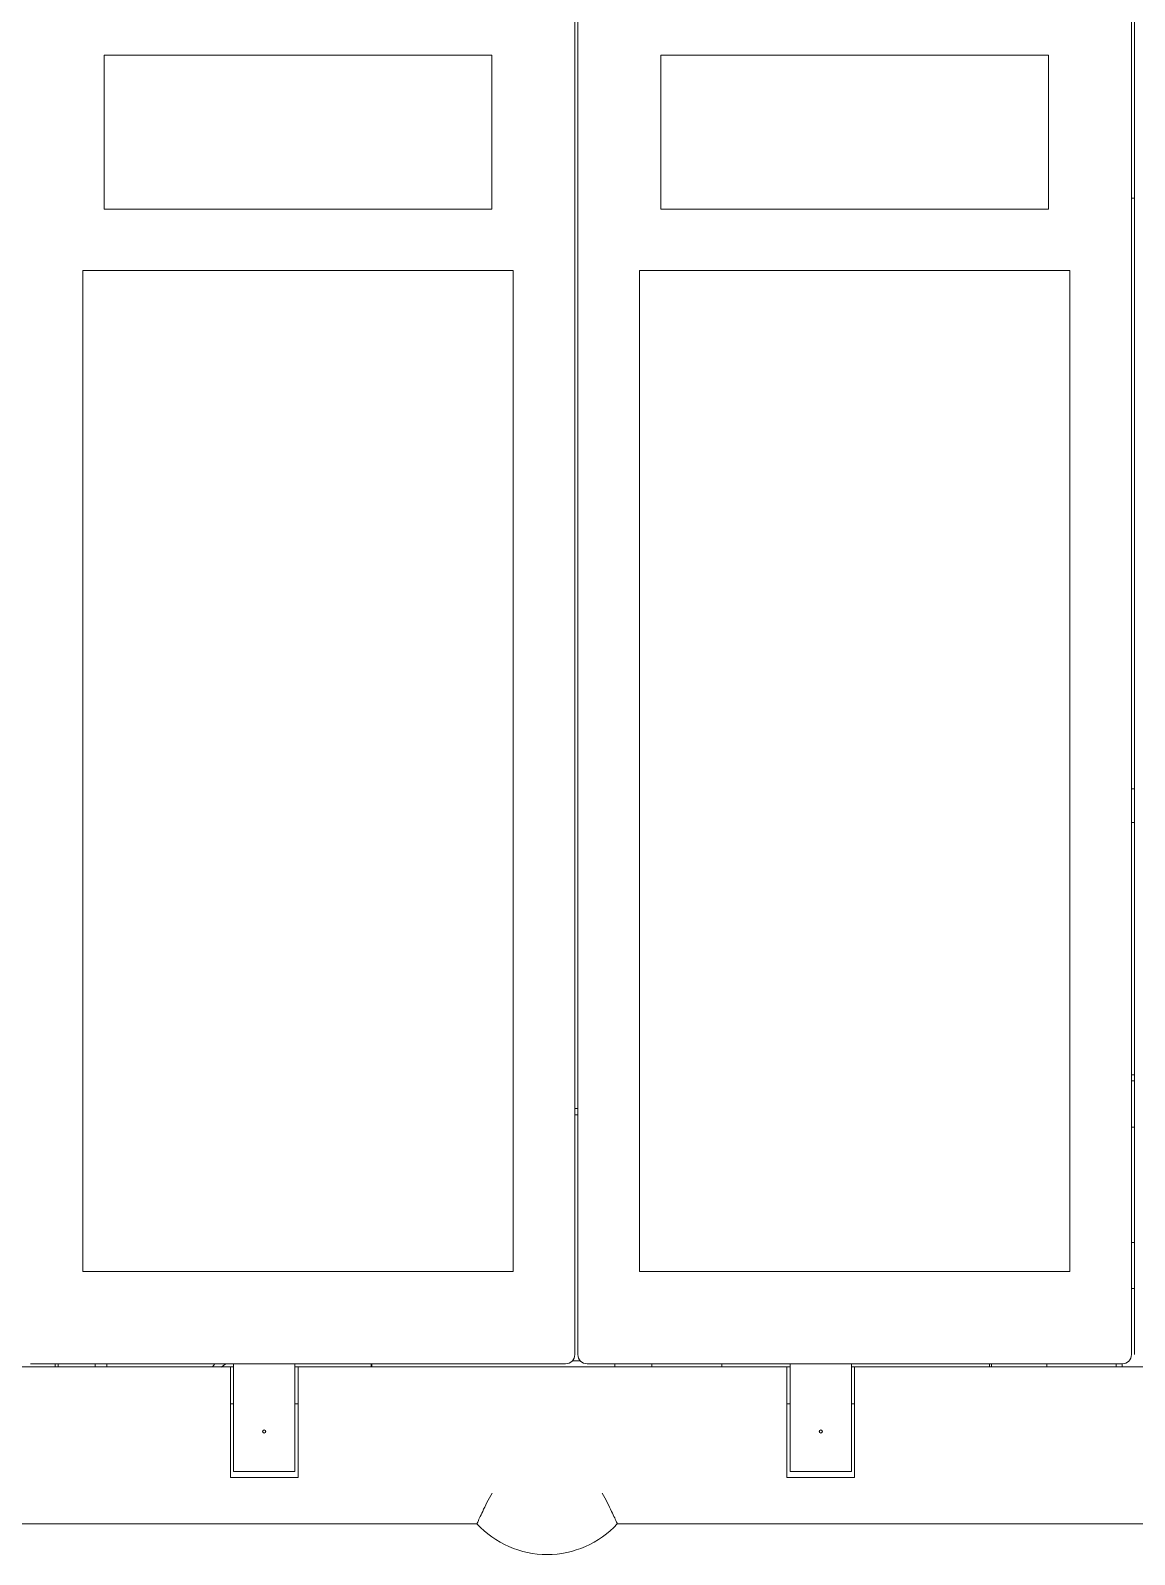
# Model space of a CAD drawing. Header units: millimetres. Extents: x 60229 to 91621, y 21923 to 36546.
# Drawn here: x 82726.4 to 82762.3, y 30030.55 to 30080.1 of the extents above; entities that cross this region are included whole.
import ezdxf

# ---------------------------------------------------------------- set-up
doc = ezdxf.new("R2010")
doc.units = ezdxf.units.MM

# ---------------------------------------------------------------- blocks, each defined once
blk = doc.blocks.new('PS2-40S3P40G-DM')
at = {"color": 7, "linetype": 'Continuous', "lineweight": 0}
for p, q in [((57.555, 40.392), (57.555, -3.208)), ((57.655, -3.208), (57.655, 40.392)), ((75.655, 40.392), (75.655, -3.208)), ((75.755, -3.208), (75.755, 40.392)), ((42.255, 38.342), (42.255, 33.342)), ((54.855, 38.342), (42.255, 38.342)), ((54.855, 33.342), (54.855, 38.342)), ((60.355, 38.342), (60.355, 33.342)), ((72.955, 38.342), (60.355, 38.342)), ((72.955, 33.342), (72.955, 38.342)), ((42.255, 33.342), (54.855, 33.342)), ((60.355, 33.342), (72.955, 33.342)), ((75.655, 33.692), (75.755, 33.692)), ((55.555, 31.342), (41.555, 31.342)), ((41.555, 31.342), (41.555, -1.208)), ((55.555, -1.208), (55.555, 31.342)), ((73.655, 31.342), (59.655, 31.342)), ((59.655, 31.342), (59.655, -1.208)), ((73.655, -1.208), (73.655, 31.342)), ((75.755, 14.492), (75.655, 14.492)), ((75.655, 13.392), (75.755, 13.392)), ((75.755, 5.192), (75.655, 5.192)), ((75.655, 4.992), (75.755, 4.992)), ((57.655, 4.092), (57.555, 4.092)), ((57.555, 3.892), (57.655, 3.892)), ((75.755, 3.492), (75.655, 3.492)), ((75.655, -0.258), (75.755, -0.258)), ((41.555, -1.208), (55.555, -1.208)), ((59.655, -1.208), (73.655, -1.208)), ((75.655, -1.758), (75.755, -1.758)), ((57.555, -3.208), (57.555, -3.908)), ((57.655, -3.908), (57.655, -3.208)), ((75.655, -3.208), (75.655, -3.908)), ((75.755, -3.908), (75.755, -3.208)), ((46.355, -4.308), (30.455, -4.308)), ((57.255, -4.208), (39.855, -4.208)), ((40.655, -4.308), (40.655, -4.208)), ((40.755, -4.308), (40.755, -4.208)), ((41.955, -4.208), (41.955, -4.308)), ((42.335, -4.308), (42.335, -4.208)), ((45.771, -4.308), (45.852, -4.208)), ((46.209, -4.208), (46.055, -4.317)), ((46.355, -7.908), (46.355, -4.308)), ((46.355, -4.308), (46.455, -4.308)), ((46.455, -7.708), (46.455, -4.208)), ((48.455, -7.708), (48.455, -4.208)), ((48.455, -4.308), (48.555, -4.308)), ((64.455, -4.308), (48.555, -4.308)), ((48.555, -4.308), (48.555, -7.908)), ((50.935, -4.208), (50.935, -4.308)), ((50.955, -4.308), (50.955, -4.208)), ((57.732, -4.108), (57.479, -4.108)), ((75.355, -4.208), (57.955, -4.208)), ((58.855, -4.308), (58.855, -4.208)), ((60.055, -4.308), (60.055, -4.208)), ((62.335, -4.308), (62.335, -4.208)), ((64.455, -7.908), (64.455, -4.308)), ((64.455, -4.308), (64.555, -4.308)), ((64.555, -7.708), (64.555, -4.208)), ((66.555, -7.708), (66.555, -4.208)), ((66.555, -4.308), (66.655, -4.308)), ((66.655, -4.308), (66.655, -7.908)), ((82.555, -4.308), (66.655, -4.308)), ((71.035, -4.308), (71.035, -4.208)), ((71.105, -4.208), (71.105, -4.308)), ((72.905, -4.208), (72.905, -4.308)), ((75.155, -4.208), (75.155, -4.308)), ((75.355, -4.308), (75.355, -4.208)), ((46.355, -5.508), (46.455, -5.508)), ((48.455, -5.508), (48.555, -5.508)), ((64.455, -5.508), (64.555, -5.508)), ((66.555, -5.508), (66.655, -5.508)), ((48.555, -7.908), (46.355, -7.908)), ((48.455, -7.708), (46.455, -7.708)), ((66.655, -7.908), (64.455, -7.908)), ((66.555, -7.708), (64.555, -7.708)), ((54.375, -9.408), (20.036, -9.408)), ((93.275, -9.408), (58.936, -9.408))]:
    blk.add_line(p, q, dxfattribs=at)
for centre in [(47.455, -6.408), (65.555, -6.408)]:
    blk.add_circle(centre, 0.05, dxfattribs=at)
for centre, radius, start, end in [((57.255, -3.908), 0.3, 270, 0), ((57.955, -3.908), 0.3, 180, 270), ((75.355, -3.908), 0.3, 270, 0), ((56.655, -7.308), 3.1, 222.6423, 317.3577)]:
    blk.add_arc(centre, radius, start, end, dxfattribs=at)
for points in [[(54.375, -9.408), (54.379, -9.398), (54.388, -9.379), (54.454, -9.229), (54.557, -9.007), (54.696, -8.723), (54.807, -8.514), (54.866, -8.41), (54.867, -8.408)], [(58.936, -9.408), (58.932, -9.398), (58.923, -9.379), (58.856, -9.229), (58.754, -9.007), (58.615, -8.723), (58.504, -8.514), (58.445, -8.41), (58.444, -8.408)]]:
    blk.add_open_spline(points, degree=3, knots=[0, 0, 0, 0, 0.189363, 0.378514, 0.573455, 0.78372, 0.995867, 1, 1, 1, 1], dxfattribs=at)

msp = doc.modelspace()

# ---------------------------------------------------------------- block references
at = {"lineweight": -2}
msp.add_blockref('PS2-40S3P40G-DM', (82686.541, 30040.954), dxfattribs=at)

doc.saveas('drawing.dxf')
